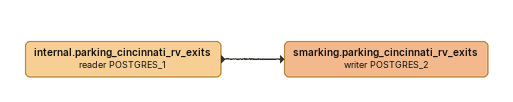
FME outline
internal.parking_cincinnati_rv_exits (reader POSTGRES_1)
    -> smarking.parking_cincinnati_rv_exits (writer POSTGRES_2)
smarking.parking_cincinnati_rv_exits (writer POSTGRES_2)
